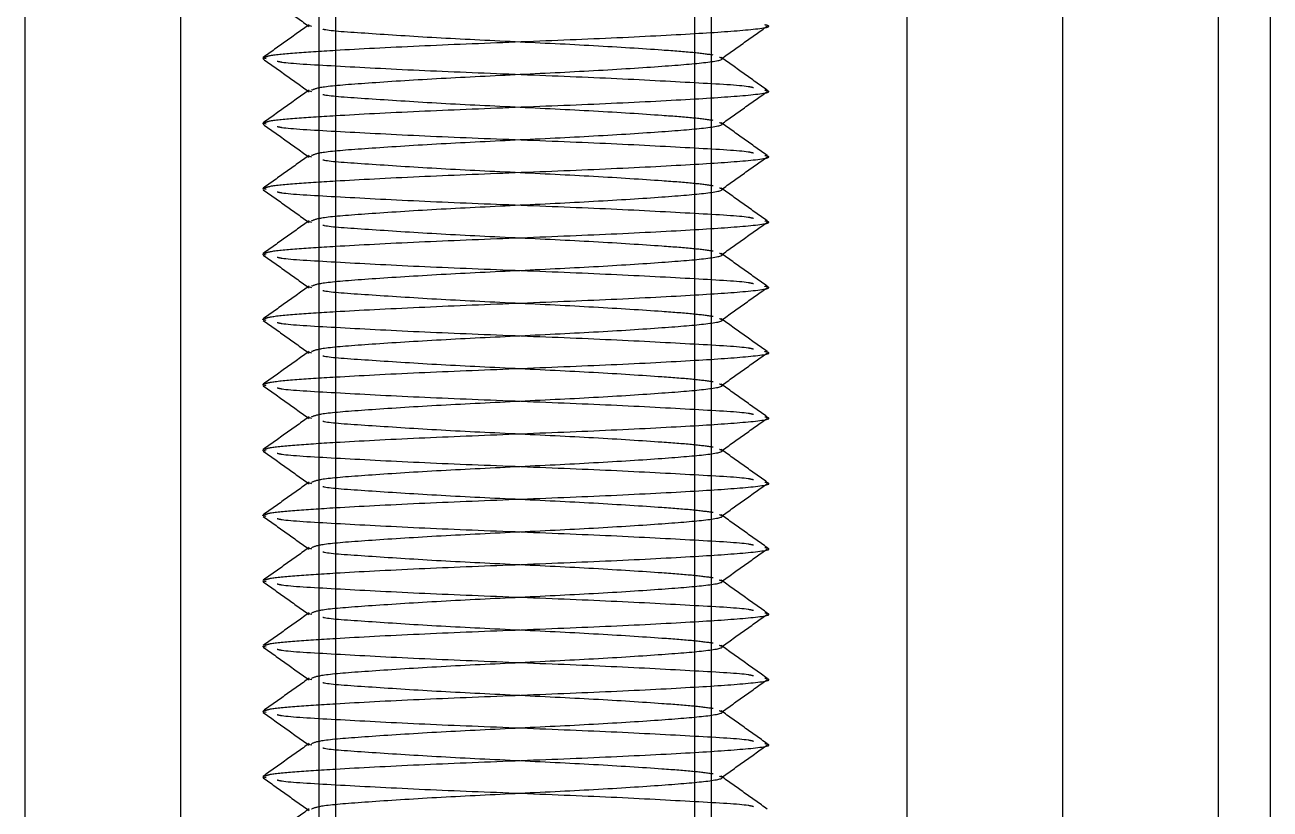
# Model space of a CAD drawing. Header units: metres. Extents: x 0 to 63075, y 0 to 44550.
# Drawn here: x 14277.16 to 14315.26, y 24720.86 to 24744.86 of the extents above; entities that cross this region are included whole.
import ezdxf

# ---------------------------------------------------------------- set-up
doc = ezdxf.new("R2010")
doc.units = ezdxf.units.M
doc.header["$LTSCALE"] = 75
doc.linetypes.add('HIDDEN2', pattern=[4.7625, 3.175, -1.5875])
for name, color, linetype in [('SDM', 7, 'Continuous'), ('SL4', 4, 'Continuous'), ('ST1', 7, 'HIDDEN2')]:
    doc.layers.add(name, color=color, linetype=linetype)

# ---------------------------------------------------------------- blocks, each defined once
blk = doc.blocks.new('A$Ca53c419a')
at = {"layer": 'SL4'}
for p, q in [((378.019, 533.865), (91.194, 533.865)), ((378.194, 529.108), (86.437, 529.108)), ((344.397, 506.877), (117.694, 506.877)), ((378.194, 502.115), (86.437, 502.115)), ((381.194, 497.358), (91.194, 497.358)), ((1004.763, 495.765), (54.76, 495.765))]:
    blk.add_line(p, q, dxfattribs=at)
at = {"layer": 'ST1'}
for p, q in [((381.194, 529.108), (86.437, 529.108)), ((292.046, 526.485), (292.069, 526.592)), ((294.046, 526.485), (294.069, 526.592)), ((296.046, 526.485), (296.069, 526.592)), ((298.046, 526.485), (298.069, 526.592)), ((300.046, 526.485), (300.069, 526.592)), ((302.046, 526.485), (302.069, 526.592)), ((304.046, 526.485), (304.069, 526.592)), ((306.046, 526.485), (306.069, 526.592)), ((308.046, 526.485), (308.069, 526.592)), ((310.046, 526.485), (310.069, 526.592)), ((312.046, 526.485), (312.069, 526.592)), ((314.046, 526.485), (314.069, 526.592)), ((293.042, 525.085), (293.069, 525.186)), ((295.042, 525.085), (295.069, 525.186)), ((297.042, 525.085), (297.069, 525.186)), ((299.042, 525.085), (299.069, 525.186)), ((301.042, 525.085), (301.069, 525.186)), ((303.042, 525.085), (303.069, 525.186)), ((305.042, 525.085), (305.069, 525.186)), ((307.042, 525.085), (307.069, 525.186)), ((309.042, 525.085), (309.069, 525.186)), ((311.042, 525.085), (311.069, 525.186)), ((313.042, 525.085), (313.069, 525.186)), ((315.042, 525.085), (315.069, 525.186)), ((121.694, 524.865), (340.694, 524.865)), ((340.694, 524.365), (121.694, 524.365)), ((121.694, 513.365), (340.694, 513.365)), ((340.694, 512.865), (121.694, 512.865)), ((381.194, 506.877), (81.194, 506.877)), ((378.194, 497.358), (91.194, 497.358))]:
    blk.add_line(p, q, dxfattribs=at)
for points, knots in [([(291.093, 525.169), (290.926, 525.404), (290.591, 525.873), (290.257, 526.342), (290.09, 526.577)], [0, 0, 0, 0, 0.499958, 1, 1, 1, 1]), ([(292.045, 526.574), (291.878, 526.339), (291.543, 525.869), (291.208, 525.399), (291.041, 525.164)], [0, 0, 0, 0, 0.5000892, 1, 1, 1, 1]), ([(293.093, 525.169), (292.926, 525.404), (292.591, 525.873), (292.257, 526.342), (292.09, 526.577)], [0, 0, 0, 0, 0.499958, 1, 1, 1, 1]), ([(294.045, 526.574), (293.878, 526.339), (293.543, 525.869), (293.208, 525.399), (293.041, 525.164)], [0, 0, 0, 0, 0.500089, 1, 1, 1, 1]), ([(295.093, 525.169), (294.926, 525.404), (294.591, 525.873), (294.257, 526.342), (294.09, 526.577)], [0, 0, 0, 0, 0.499958, 1, 1, 1, 1]), ([(296.045, 526.574), (295.878, 526.339), (295.543, 525.869), (295.208, 525.399), (295.041, 525.164)], [0, 0, 0, 0, 0.500089, 1, 1, 1, 1]), ([(297.093, 525.169), (296.926, 525.404), (296.591, 525.873), (296.257, 526.342), (296.09, 526.577)], [0, 0, 0, 0, 0.4999583, 1, 1, 1, 1]), ([(298.045, 526.574), (297.878, 526.339), (297.543, 525.869), (297.208, 525.399), (297.041, 525.164)], [0, 0, 0, 0, 0.500089, 1, 1, 1, 1]), ([(299.093, 525.169), (298.926, 525.404), (298.591, 525.873), (298.257, 526.342), (298.09, 526.577)], [0, 0, 0, 0, 0.499958, 1, 1, 1, 1]), ([(300.045, 526.574), (299.878, 526.339), (299.543, 525.869), (299.208, 525.399), (299.041, 525.164)], [0, 0, 0, 0, 0.500089, 1, 1, 1, 1]), ([(301.093, 525.169), (300.926, 525.404), (300.591, 525.873), (300.257, 526.342), (300.09, 526.577)], [0, 0, 0, 0, 0.4999583, 1, 1, 1, 1]), ([(302.045, 526.574), (301.878, 526.339), (301.543, 525.869), (301.208, 525.399), (301.041, 525.164)], [0, 0, 0, 0, 0.5000892, 1, 1, 1, 1]), ([(303.093, 525.169), (302.926, 525.404), (302.591, 525.873), (302.257, 526.342), (302.09, 526.577)], [0, 0, 0, 0, 0.4999583, 1, 1, 1, 1]), ([(304.045, 526.574), (303.878, 526.339), (303.543, 525.869), (303.208, 525.399), (303.041, 525.164)], [0, 0, 0, 0, 0.5000892, 1, 1, 1, 1]), ([(305.093, 525.169), (304.926, 525.404), (304.591, 525.873), (304.257, 526.342), (304.09, 526.577)], [0, 0, 0, 0, 0.499958, 1, 1, 1, 1]), ([(306.045, 526.574), (305.878, 526.339), (305.543, 525.869), (305.208, 525.399), (305.041, 525.164)], [0, 0, 0, 0, 0.500089, 1, 1, 1, 1]), ([(307.093, 525.169), (306.926, 525.404), (306.591, 525.873), (306.257, 526.342), (306.09, 526.577)], [0, 0, 0, 0, 0.499958, 1, 1, 1, 1]), ([(308.045, 526.574), (307.878, 526.339), (307.543, 525.869), (307.208, 525.399), (307.041, 525.164)], [0, 0, 0, 0, 0.500089, 1, 1, 1, 1]), ([(309.093, 525.169), (308.926, 525.404), (308.591, 525.873), (308.257, 526.342), (308.09, 526.577)], [0, 0, 0, 0, 0.499958, 1, 1, 1, 1]), ([(310.045, 526.574), (309.878, 526.339), (309.543, 525.869), (309.208, 525.399), (309.041, 525.164)], [0, 0, 0, 0, 0.5000892, 1, 1, 1, 1]), ([(311.093, 525.169), (310.926, 525.404), (310.591, 525.873), (310.257, 526.342), (310.09, 526.577)], [0, 0, 0, 0, 0.4999583, 1, 1, 1, 1]), ([(312.045, 526.574), (311.878, 526.339), (311.543, 525.869), (311.208, 525.399), (311.041, 525.164)], [0, 0, 0, 0, 0.500089, 1, 1, 1, 1]), ([(313.093, 525.169), (312.926, 525.404), (312.591, 525.873), (312.257, 526.342), (312.09, 526.577)], [0, 0, 0, 0, 0.4999583, 1, 1, 1, 1]), ([(314.045, 526.574), (313.878, 526.339), (313.543, 525.869), (313.208, 525.399), (313.041, 525.164)], [0, 0, 0, 0, 0.500089, 1, 1, 1, 1]), ([(315.093, 525.169), (314.926, 525.404), (314.591, 525.873), (314.257, 526.342), (314.09, 526.577)], [0, 0, 0, 0, 0.4999583, 1, 1, 1, 1]), ([(316.045, 526.574), (315.878, 526.339), (315.543, 525.869), (315.208, 525.399), (315.041, 525.164)], [0, 0, 0, 0, 0.500089, 1, 1, 1, 1]), ([(292.09, 526.534), (292.109, 526.499), (292.159, 526.411), (292.231, 525.682), (292.325, 524.228), (292.448, 521.902), (292.569, 518.864), (292.689, 515.832), (292.825, 513.243), (292.938, 511.611), (293.032, 510.937), (293.082, 511.195), (293.088, 511.229)], [0, 0, 0, 0, 0.055573, 0.142553, 0.229074, 0.356478, 0.480628, 0.604778, 0.732181, 0.854555, 0.980855, 1, 1, 1, 1]), ([(294.09, 526.534), (294.109, 526.499), (294.159, 526.411), (294.231, 525.682), (294.325, 524.228), (294.448, 521.902), (294.569, 518.864), (294.689, 515.832), (294.825, 513.243), (294.938, 511.611), (295.032, 510.937), (295.082, 511.195), (295.088, 511.229)], [0, 0, 0, 0, 0.055573, 0.142553, 0.229074, 0.356478, 0.480628, 0.604778, 0.732181, 0.854555, 0.980855, 1, 1, 1, 1]), ([(296.09, 526.534), (296.109, 526.499), (296.159, 526.411), (296.231, 525.682), (296.325, 524.228), (296.448, 521.902), (296.569, 518.864), (296.689, 515.832), (296.825, 513.243), (296.938, 511.611), (297.032, 510.937), (297.082, 511.195), (297.088, 511.229)], [0, 0, 0, 0, 0.055573, 0.142553, 0.229074, 0.356478, 0.480628, 0.604778, 0.732181, 0.854555, 0.980855, 1, 1, 1, 1]), ([(298.09, 526.534), (298.109, 526.499), (298.159, 526.411), (298.231, 525.682), (298.325, 524.228), (298.448, 521.902), (298.569, 518.864), (298.689, 515.832), (298.825, 513.243), (298.938, 511.611), (299.032, 510.937), (299.082, 511.195), (299.088, 511.229)], [0, 0, 0, 0, 0.0555734, 0.1425526, 0.2290743, 0.3564777, 0.4806278, 0.604778, 0.7321813, 0.8545546, 0.980855, 1, 1, 1, 1]), ([(300.09, 526.534), (300.109, 526.499), (300.159, 526.411), (300.231, 525.682), (300.325, 524.228), (300.448, 521.902), (300.569, 518.864), (300.689, 515.832), (300.825, 513.243), (300.938, 511.611), (301.032, 510.937), (301.082, 511.195), (301.088, 511.229)], [0, 0, 0, 0, 0.055573, 0.142553, 0.229074, 0.356478, 0.480628, 0.604778, 0.732181, 0.854555, 0.980855, 1, 1, 1, 1]), ([(302.09, 526.534), (302.109, 526.499), (302.159, 526.411), (302.231, 525.682), (302.325, 524.228), (302.448, 521.902), (302.569, 518.864), (302.689, 515.832), (302.825, 513.243), (302.938, 511.611), (303.032, 510.937), (303.082, 511.195), (303.088, 511.229)], [0, 0, 0, 0, 0.055573, 0.142553, 0.229074, 0.356478, 0.480628, 0.604778, 0.732181, 0.854555, 0.980855, 1, 1, 1, 1]), ([(304.09, 526.534), (304.109, 526.499), (304.159, 526.411), (304.231, 525.682), (304.325, 524.228), (304.448, 521.902), (304.569, 518.864), (304.689, 515.832), (304.825, 513.243), (304.938, 511.611), (305.032, 510.937), (305.082, 511.195), (305.088, 511.229)], [0, 0, 0, 0, 0.0555734, 0.1425526, 0.2290743, 0.3564777, 0.4806278, 0.604778, 0.7321813, 0.8545546, 0.980855, 1, 1, 1, 1]), ([(306.09, 526.534), (306.109, 526.499), (306.159, 526.411), (306.231, 525.682), (306.325, 524.228), (306.448, 521.902), (306.569, 518.864), (306.689, 515.832), (306.825, 513.243), (306.938, 511.611), (307.032, 510.937), (307.082, 511.195), (307.088, 511.229)], [0, 0, 0, 0, 0.055573, 0.142553, 0.229074, 0.356478, 0.480628, 0.604778, 0.732181, 0.854555, 0.980855, 1, 1, 1, 1]), ([(308.09, 526.534), (308.109, 526.499), (308.159, 526.411), (308.231, 525.682), (308.325, 524.228), (308.448, 521.902), (308.569, 518.864), (308.689, 515.832), (308.825, 513.243), (308.938, 511.611), (309.032, 510.937), (309.082, 511.195), (309.088, 511.229)], [0, 0, 0, 0, 0.055573, 0.142553, 0.229074, 0.356478, 0.480628, 0.604778, 0.732181, 0.854555, 0.980855, 1, 1, 1, 1]), ([(310.09, 526.534), (310.109, 526.499), (310.159, 526.411), (310.231, 525.682), (310.325, 524.228), (310.448, 521.902), (310.569, 518.864), (310.689, 515.832), (310.825, 513.243), (310.938, 511.611), (311.032, 510.937), (311.082, 511.195), (311.088, 511.229)], [0, 0, 0, 0, 0.055573, 0.142553, 0.229074, 0.356478, 0.480628, 0.604778, 0.732181, 0.854555, 0.980855, 1, 1, 1, 1]), ([(312.09, 526.534), (312.109, 526.499), (312.159, 526.411), (312.231, 525.682), (312.325, 524.228), (312.448, 521.902), (312.569, 518.864), (312.689, 515.832), (312.825, 513.243), (312.938, 511.611), (313.032, 510.937), (313.082, 511.195), (313.088, 511.229)], [0, 0, 0, 0, 0.055573, 0.142553, 0.229074, 0.356478, 0.480628, 0.604778, 0.732181, 0.854555, 0.980855, 1, 1, 1, 1]), ([(314.09, 526.534), (314.109, 526.499), (314.159, 526.411), (314.231, 525.682), (314.325, 524.228), (314.448, 521.902), (314.569, 518.864), (314.689, 515.832), (314.825, 513.243), (314.938, 511.611), (315.032, 510.937), (315.082, 511.195), (315.088, 511.229)], [0, 0, 0, 0, 0.0555734, 0.1425526, 0.2290743, 0.3564777, 0.4806278, 0.604778, 0.7321813, 0.8545546, 0.980855, 1, 1, 1, 1]), ([(291.162, 511.571), (291.174, 511.616), (291.228, 511.819), (291.311, 513.318), (291.448, 515.813), (291.569, 518.865), (291.689, 521.918), (291.826, 524.409), (291.908, 525.9), (291.961, 526.102), (291.972, 526.143)], [0, 0, 0, 0, 0.043096, 0.193298, 0.349673, 0.502056, 0.654439, 0.810815, 0.961016, 1, 1, 1, 1]), ([(293.162, 511.571), (293.174, 511.616), (293.228, 511.819), (293.311, 513.318), (293.448, 515.813), (293.569, 518.865), (293.689, 521.918), (293.826, 524.409), (293.908, 525.9), (293.961, 526.102), (293.972, 526.143)], [0, 0, 0, 0, 0.043096, 0.193298, 0.349673, 0.502056, 0.654439, 0.810815, 0.961016, 1, 1, 1, 1]), ([(295.162, 511.571), (295.174, 511.616), (295.228, 511.819), (295.311, 513.318), (295.448, 515.813), (295.569, 518.865), (295.689, 521.918), (295.826, 524.409), (295.908, 525.9), (295.961, 526.102), (295.972, 526.143)], [0, 0, 0, 0, 0.043096, 0.193298, 0.349673, 0.502056, 0.654439, 0.810815, 0.961016, 1, 1, 1, 1]), ([(297.162, 511.571), (297.174, 511.616), (297.228, 511.819), (297.311, 513.318), (297.448, 515.813), (297.569, 518.865), (297.689, 521.918), (297.826, 524.409), (297.908, 525.9), (297.961, 526.102), (297.972, 526.143)], [0, 0, 0, 0, 0.043096, 0.193298, 0.349673, 0.502056, 0.654439, 0.810815, 0.961016, 1, 1, 1, 1]), ([(299.162, 511.571), (299.174, 511.616), (299.228, 511.819), (299.311, 513.318), (299.448, 515.813), (299.569, 518.865), (299.689, 521.918), (299.826, 524.409), (299.908, 525.9), (299.961, 526.102), (299.972, 526.143)], [0, 0, 0, 0, 0.043096, 0.193298, 0.349673, 0.502056, 0.654439, 0.810815, 0.961016, 1, 1, 1, 1]), ([(301.162, 511.571), (301.174, 511.616), (301.228, 511.819), (301.311, 513.318), (301.448, 515.813), (301.569, 518.865), (301.689, 521.918), (301.826, 524.409), (301.908, 525.9), (301.961, 526.102), (301.972, 526.143)], [0, 0, 0, 0, 0.043096, 0.193298, 0.349673, 0.502056, 0.654439, 0.810815, 0.961016, 1, 1, 1, 1]), ([(303.162, 511.571), (303.174, 511.616), (303.228, 511.819), (303.311, 513.318), (303.448, 515.813), (303.569, 518.865), (303.689, 521.918), (303.826, 524.409), (303.908, 525.9), (303.961, 526.102), (303.972, 526.143)], [0, 0, 0, 0, 0.043096, 0.193298, 0.349673, 0.502056, 0.654439, 0.810815, 0.961016, 1, 1, 1, 1]), ([(305.162, 511.571), (305.174, 511.616), (305.228, 511.819), (305.311, 513.318), (305.448, 515.813), (305.569, 518.865), (305.689, 521.918), (305.826, 524.409), (305.908, 525.9), (305.961, 526.102), (305.972, 526.143)], [0, 0, 0, 0, 0.043096, 0.193298, 0.349673, 0.502056, 0.654439, 0.810815, 0.961016, 1, 1, 1, 1]), ([(307.162, 511.571), (307.174, 511.616), (307.228, 511.819), (307.311, 513.318), (307.448, 515.813), (307.569, 518.865), (307.689, 521.918), (307.826, 524.409), (307.908, 525.9), (307.961, 526.102), (307.972, 526.143)], [0, 0, 0, 0, 0.043096, 0.193298, 0.349673, 0.502056, 0.654439, 0.810815, 0.961016, 1, 1, 1, 1]), ([(309.162, 511.571), (309.174, 511.616), (309.228, 511.819), (309.311, 513.318), (309.448, 515.813), (309.569, 518.865), (309.689, 521.918), (309.826, 524.409), (309.908, 525.9), (309.961, 526.102), (309.972, 526.143)], [0, 0, 0, 0, 0.0430959, 0.1932977, 0.3496734, 0.5020562, 0.6544389, 0.8108146, 0.9610164, 1, 1, 1, 1]), ([(311.162, 511.571), (311.174, 511.616), (311.228, 511.819), (311.311, 513.318), (311.448, 515.813), (311.569, 518.865), (311.689, 521.918), (311.826, 524.409), (311.908, 525.9), (311.961, 526.102), (311.972, 526.143)], [0, 0, 0, 0, 0.043096, 0.193298, 0.349673, 0.502056, 0.654439, 0.810815, 0.961016, 1, 1, 1, 1]), ([(313.162, 511.571), (313.174, 511.616), (313.228, 511.819), (313.311, 513.318), (313.448, 515.813), (313.569, 518.865), (313.689, 521.918), (313.826, 524.409), (313.908, 525.9), (313.961, 526.102), (313.972, 526.143)], [0, 0, 0, 0, 0.0430959, 0.1932977, 0.3496734, 0.5020562, 0.6544389, 0.8108146, 0.9610164, 1, 1, 1, 1]), ([(291.092, 525.098), (291.128, 525.013), (291.206, 524.829), (291.312, 523.431), (291.448, 521.355), (291.569, 518.863), (291.689, 516.383), (291.825, 514.271), (291.938, 512.911), (292.033, 512.42), (292.084, 512.584), (292.092, 512.609)], [0, 0, 0, 0, 0.103426, 0.225711, 0.353032, 0.477096, 0.60116, 0.728481, 0.850766, 0.976983, 1, 1, 1, 1]), ([(293.092, 525.098), (293.128, 525.013), (293.206, 524.829), (293.312, 523.431), (293.448, 521.355), (293.569, 518.863), (293.689, 516.383), (293.825, 514.271), (293.938, 512.911), (294.033, 512.42), (294.084, 512.584), (294.092, 512.609)], [0, 0, 0, 0, 0.103426, 0.225711, 0.353032, 0.477096, 0.60116, 0.728481, 0.850766, 0.976983, 1, 1, 1, 1]), ([(295.092, 525.098), (295.128, 525.013), (295.206, 524.829), (295.312, 523.431), (295.448, 521.355), (295.569, 518.863), (295.689, 516.383), (295.825, 514.271), (295.938, 512.911), (296.033, 512.42), (296.084, 512.584), (296.092, 512.609)], [0, 0, 0, 0, 0.103426, 0.225711, 0.353032, 0.477096, 0.60116, 0.728481, 0.850766, 0.976983, 1, 1, 1, 1]), ([(297.092, 525.098), (297.128, 525.013), (297.206, 524.829), (297.312, 523.431), (297.448, 521.355), (297.569, 518.863), (297.689, 516.383), (297.825, 514.271), (297.938, 512.911), (298.033, 512.42), (298.084, 512.584), (298.092, 512.609)], [0, 0, 0, 0, 0.103426, 0.225711, 0.353032, 0.477096, 0.60116, 0.728481, 0.850766, 0.976983, 1, 1, 1, 1]), ([(299.092, 525.098), (299.128, 525.013), (299.206, 524.829), (299.312, 523.431), (299.448, 521.355), (299.569, 518.863), (299.689, 516.383), (299.825, 514.271), (299.938, 512.911), (300.033, 512.42), (300.084, 512.584), (300.092, 512.609)], [0, 0, 0, 0, 0.103426, 0.225711, 0.353032, 0.477096, 0.60116, 0.728481, 0.850766, 0.976983, 1, 1, 1, 1]), ([(301.092, 525.098), (301.128, 525.013), (301.206, 524.829), (301.312, 523.431), (301.448, 521.355), (301.569, 518.863), (301.689, 516.383), (301.825, 514.271), (301.938, 512.911), (302.033, 512.42), (302.084, 512.584), (302.092, 512.609)], [0, 0, 0, 0, 0.103426, 0.225711, 0.353032, 0.477096, 0.60116, 0.728481, 0.850766, 0.976983, 1, 1, 1, 1]), ([(303.092, 525.098), (303.128, 525.013), (303.206, 524.829), (303.312, 523.431), (303.448, 521.355), (303.569, 518.863), (303.689, 516.383), (303.825, 514.271), (303.938, 512.911), (304.033, 512.42), (304.084, 512.584), (304.092, 512.609)], [0, 0, 0, 0, 0.1034259, 0.2257113, 0.3530321, 0.4770962, 0.6011602, 0.728481, 0.8507664, 0.976983, 1, 1, 1, 1]), ([(305.092, 525.098), (305.128, 525.013), (305.206, 524.829), (305.312, 523.431), (305.448, 521.355), (305.569, 518.863), (305.689, 516.383), (305.825, 514.271), (305.938, 512.911), (306.033, 512.42), (306.084, 512.584), (306.092, 512.609)], [0, 0, 0, 0, 0.1034259, 0.2257113, 0.3530321, 0.4770962, 0.6011602, 0.728481, 0.8507664, 0.976983, 1, 1, 1, 1]), ([(307.092, 525.098), (307.128, 525.013), (307.206, 524.829), (307.312, 523.431), (307.448, 521.355), (307.569, 518.863), (307.689, 516.383), (307.825, 514.271), (307.938, 512.911), (308.033, 512.42), (308.084, 512.584), (308.092, 512.609)], [0, 0, 0, 0, 0.103426, 0.225711, 0.353032, 0.477096, 0.60116, 0.728481, 0.850766, 0.976983, 1, 1, 1, 1]), ([(309.092, 525.098), (309.128, 525.013), (309.206, 524.829), (309.312, 523.431), (309.448, 521.355), (309.569, 518.863), (309.689, 516.383), (309.825, 514.271), (309.938, 512.911), (310.033, 512.42), (310.084, 512.584), (310.092, 512.609)], [0, 0, 0, 0, 0.103426, 0.225711, 0.353032, 0.477096, 0.60116, 0.728481, 0.850766, 0.976983, 1, 1, 1, 1]), ([(311.092, 525.098), (311.128, 525.013), (311.206, 524.829), (311.312, 523.431), (311.448, 521.355), (311.569, 518.863), (311.689, 516.383), (311.825, 514.271), (311.938, 512.911), (312.033, 512.42), (312.084, 512.584), (312.092, 512.609)], [0, 0, 0, 0, 0.103426, 0.225711, 0.353032, 0.477096, 0.60116, 0.728481, 0.850766, 0.976983, 1, 1, 1, 1]), ([(313.092, 525.098), (313.128, 525.013), (313.206, 524.829), (313.312, 523.431), (313.448, 521.355), (313.569, 518.863), (313.689, 516.383), (313.825, 514.271), (313.938, 512.911), (314.033, 512.42), (314.084, 512.584), (314.092, 512.609)], [0, 0, 0, 0, 0.103426, 0.225711, 0.353032, 0.477096, 0.60116, 0.728481, 0.850766, 0.976983, 1, 1, 1, 1]), ([(292.163, 512.805), (292.188, 512.988), (292.239, 513.354), (292.328, 514.532), (292.448, 516.379), (292.569, 518.861), (292.689, 521.367), (292.826, 523.386), (292.902, 524.57), (292.949, 524.731), (292.953, 524.746)], [0, 0, 0, 0, 0.098651, 0.197725, 0.357803, 0.513786, 0.669769, 0.829847, 0.983594, 1, 1, 1, 1]), ([(294.163, 512.805), (294.188, 512.988), (294.239, 513.354), (294.328, 514.532), (294.448, 516.379), (294.569, 518.861), (294.689, 521.367), (294.826, 523.386), (294.902, 524.57), (294.949, 524.731), (294.953, 524.746)], [0, 0, 0, 0, 0.098651, 0.197725, 0.357803, 0.513786, 0.669769, 0.829847, 0.983594, 1, 1, 1, 1]), ([(296.163, 512.805), (296.188, 512.988), (296.239, 513.354), (296.328, 514.532), (296.448, 516.379), (296.569, 518.861), (296.689, 521.367), (296.826, 523.386), (296.902, 524.57), (296.949, 524.731), (296.953, 524.746)], [0, 0, 0, 0, 0.098651, 0.197725, 0.357803, 0.513786, 0.669769, 0.829847, 0.983594, 1, 1, 1, 1]), ([(298.163, 512.805), (298.188, 512.988), (298.239, 513.354), (298.328, 514.532), (298.448, 516.379), (298.569, 518.861), (298.689, 521.367), (298.826, 523.386), (298.902, 524.57), (298.949, 524.731), (298.953, 524.746)], [0, 0, 0, 0, 0.098651, 0.197725, 0.357803, 0.513786, 0.669769, 0.829847, 0.983594, 1, 1, 1, 1]), ([(300.163, 512.805), (300.188, 512.988), (300.239, 513.354), (300.328, 514.532), (300.448, 516.379), (300.569, 518.861), (300.689, 521.367), (300.826, 523.386), (300.902, 524.57), (300.949, 524.731), (300.953, 524.746)], [0, 0, 0, 0, 0.098651, 0.197725, 0.357803, 0.513786, 0.669769, 0.829847, 0.983594, 1, 1, 1, 1]), ([(302.163, 512.805), (302.188, 512.988), (302.239, 513.354), (302.328, 514.532), (302.448, 516.379), (302.569, 518.861), (302.689, 521.367), (302.826, 523.386), (302.902, 524.57), (302.949, 524.731), (302.953, 524.746)], [0, 0, 0, 0, 0.098651, 0.197725, 0.357803, 0.513786, 0.669769, 0.829847, 0.983594, 1, 1, 1, 1]), ([(304.163, 512.805), (304.188, 512.988), (304.239, 513.354), (304.328, 514.532), (304.448, 516.379), (304.569, 518.861), (304.689, 521.367), (304.826, 523.386), (304.902, 524.57), (304.949, 524.731), (304.953, 524.746)], [0, 0, 0, 0, 0.098651, 0.197725, 0.357803, 0.513786, 0.669769, 0.829847, 0.983594, 1, 1, 1, 1]), ([(306.163, 512.805), (306.188, 512.988), (306.239, 513.354), (306.328, 514.532), (306.448, 516.379), (306.569, 518.861), (306.689, 521.367), (306.826, 523.386), (306.902, 524.57), (306.949, 524.731), (306.953, 524.746)], [0, 0, 0, 0, 0.098651, 0.197725, 0.357803, 0.513786, 0.669769, 0.829847, 0.983594, 1, 1, 1, 1]), ([(308.163, 512.805), (308.188, 512.988), (308.239, 513.354), (308.328, 514.532), (308.448, 516.379), (308.569, 518.861), (308.689, 521.367), (308.826, 523.386), (308.902, 524.57), (308.949, 524.731), (308.953, 524.746)], [0, 0, 0, 0, 0.098651, 0.197725, 0.357803, 0.513786, 0.669769, 0.829847, 0.983594, 1, 1, 1, 1]), ([(310.163, 512.805), (310.188, 512.988), (310.239, 513.354), (310.328, 514.532), (310.448, 516.379), (310.569, 518.861), (310.689, 521.367), (310.826, 523.386), (310.902, 524.57), (310.949, 524.731), (310.953, 524.746)], [0, 0, 0, 0, 0.098651, 0.197725, 0.357803, 0.513786, 0.669769, 0.829847, 0.983594, 1, 1, 1, 1]), ([(312.163, 512.805), (312.188, 512.988), (312.239, 513.354), (312.328, 514.532), (312.448, 516.379), (312.569, 518.861), (312.689, 521.367), (312.826, 523.386), (312.902, 524.57), (312.949, 524.731), (312.953, 524.746)], [0, 0, 0, 0, 0.098651, 0.197725, 0.357803, 0.513786, 0.669769, 0.829847, 0.983594, 1, 1, 1, 1]), ([(314.163, 512.805), (314.188, 512.988), (314.239, 513.354), (314.328, 514.532), (314.448, 516.379), (314.569, 518.861), (314.689, 521.367), (314.826, 523.386), (314.902, 524.57), (314.949, 524.731), (314.953, 524.746)], [0, 0, 0, 0, 0.098651, 0.197725, 0.357803, 0.513786, 0.669769, 0.829847, 0.983594, 1, 1, 1, 1]), ([(291.088, 511.151), (291.256, 511.386), (291.591, 511.856), (291.926, 512.326), (292.093, 512.561)], [0, 0, 0, 0, 0.500092, 1, 1, 1, 1]), ([(292.053, 512.55), (292.221, 512.316), (292.555, 511.847), (292.889, 511.377), (293.056, 511.143)], [0, 0, 0, 0, 0.499967, 1, 1, 1, 1]), ([(293.088, 511.151), (293.256, 511.386), (293.591, 511.856), (293.926, 512.326), (294.093, 512.561)], [0, 0, 0, 0, 0.5000921, 1, 1, 1, 1]), ([(294.053, 512.55), (294.221, 512.316), (294.555, 511.847), (294.889, 511.377), (295.056, 511.143)], [0, 0, 0, 0, 0.499967, 1, 1, 1, 1]), ([(295.088, 511.151), (295.256, 511.386), (295.591, 511.856), (295.926, 512.326), (296.093, 512.561)], [0, 0, 0, 0, 0.500092, 1, 1, 1, 1]), ([(296.053, 512.55), (296.221, 512.316), (296.555, 511.847), (296.889, 511.377), (297.056, 511.143)], [0, 0, 0, 0, 0.4999673, 1, 1, 1, 1]), ([(297.088, 511.151), (297.256, 511.386), (297.591, 511.856), (297.926, 512.326), (298.093, 512.561)], [0, 0, 0, 0, 0.500092, 1, 1, 1, 1]), ([(298.053, 512.55), (298.221, 512.316), (298.555, 511.847), (298.889, 511.377), (299.056, 511.143)], [0, 0, 0, 0, 0.499967, 1, 1, 1, 1]), ([(299.088, 511.151), (299.256, 511.386), (299.591, 511.856), (299.926, 512.326), (300.093, 512.561)], [0, 0, 0, 0, 0.5000921, 1, 1, 1, 1]), ([(300.053, 512.55), (300.221, 512.316), (300.555, 511.847), (300.889, 511.377), (301.056, 511.143)], [0, 0, 0, 0, 0.499967, 1, 1, 1, 1]), ([(301.088, 511.151), (301.256, 511.386), (301.591, 511.856), (301.926, 512.326), (302.093, 512.561)], [0, 0, 0, 0, 0.500092, 1, 1, 1, 1]), ([(302.053, 512.55), (302.221, 512.316), (302.555, 511.847), (302.889, 511.377), (303.056, 511.143)], [0, 0, 0, 0, 0.4999673, 1, 1, 1, 1]), ([(303.088, 511.151), (303.256, 511.386), (303.591, 511.856), (303.926, 512.326), (304.093, 512.561)], [0, 0, 0, 0, 0.500092, 1, 1, 1, 1]), ([(304.053, 512.55), (304.221, 512.316), (304.555, 511.847), (304.889, 511.377), (305.056, 511.143)], [0, 0, 0, 0, 0.4999673, 1, 1, 1, 1]), ([(305.088, 511.151), (305.256, 511.386), (305.591, 511.856), (305.926, 512.326), (306.093, 512.561)], [0, 0, 0, 0, 0.5000921, 1, 1, 1, 1]), ([(306.053, 512.55), (306.221, 512.316), (306.555, 511.847), (306.889, 511.377), (307.056, 511.143)], [0, 0, 0, 0, 0.4999673, 1, 1, 1, 1]), ([(307.088, 511.151), (307.256, 511.386), (307.591, 511.856), (307.926, 512.326), (308.093, 512.561)], [0, 0, 0, 0, 0.500092, 1, 1, 1, 1]), ([(308.053, 512.55), (308.221, 512.316), (308.555, 511.847), (308.889, 511.377), (309.056, 511.143)], [0, 0, 0, 0, 0.4999673, 1, 1, 1, 1]), ([(309.088, 511.151), (309.256, 511.386), (309.591, 511.856), (309.926, 512.326), (310.093, 512.561)], [0, 0, 0, 0, 0.500092, 1, 1, 1, 1]), ([(310.053, 512.55), (310.221, 512.316), (310.555, 511.847), (310.889, 511.377), (311.056, 511.143)], [0, 0, 0, 0, 0.499967, 1, 1, 1, 1]), ([(311.088, 511.151), (311.256, 511.386), (311.591, 511.856), (311.926, 512.326), (312.093, 512.561)], [0, 0, 0, 0, 0.500092, 1, 1, 1, 1]), ([(312.053, 512.55), (312.221, 512.316), (312.555, 511.847), (312.889, 511.377), (313.056, 511.143)], [0, 0, 0, 0, 0.499967, 1, 1, 1, 1]), ([(313.088, 511.151), (313.256, 511.386), (313.591, 511.856), (313.926, 512.326), (314.093, 512.561)], [0, 0, 0, 0, 0.500092, 1, 1, 1, 1]), ([(314.053, 512.55), (314.221, 512.316), (314.555, 511.847), (314.889, 511.377), (315.056, 511.143)], [0, 0, 0, 0, 0.499967, 1, 1, 1, 1])]:
    blk.add_open_spline(points, degree=3, knots=knots, dxfattribs=at)

msp = doc.modelspace()

# ---------------------------------------------------------------- block references
at = {"layer": 'SDM', "rotation": 90}
msp.add_blockref('A$Ca53c419a', (14811.027, 24429.769), dxfattribs=at)

doc.saveas('drawing.dxf')
